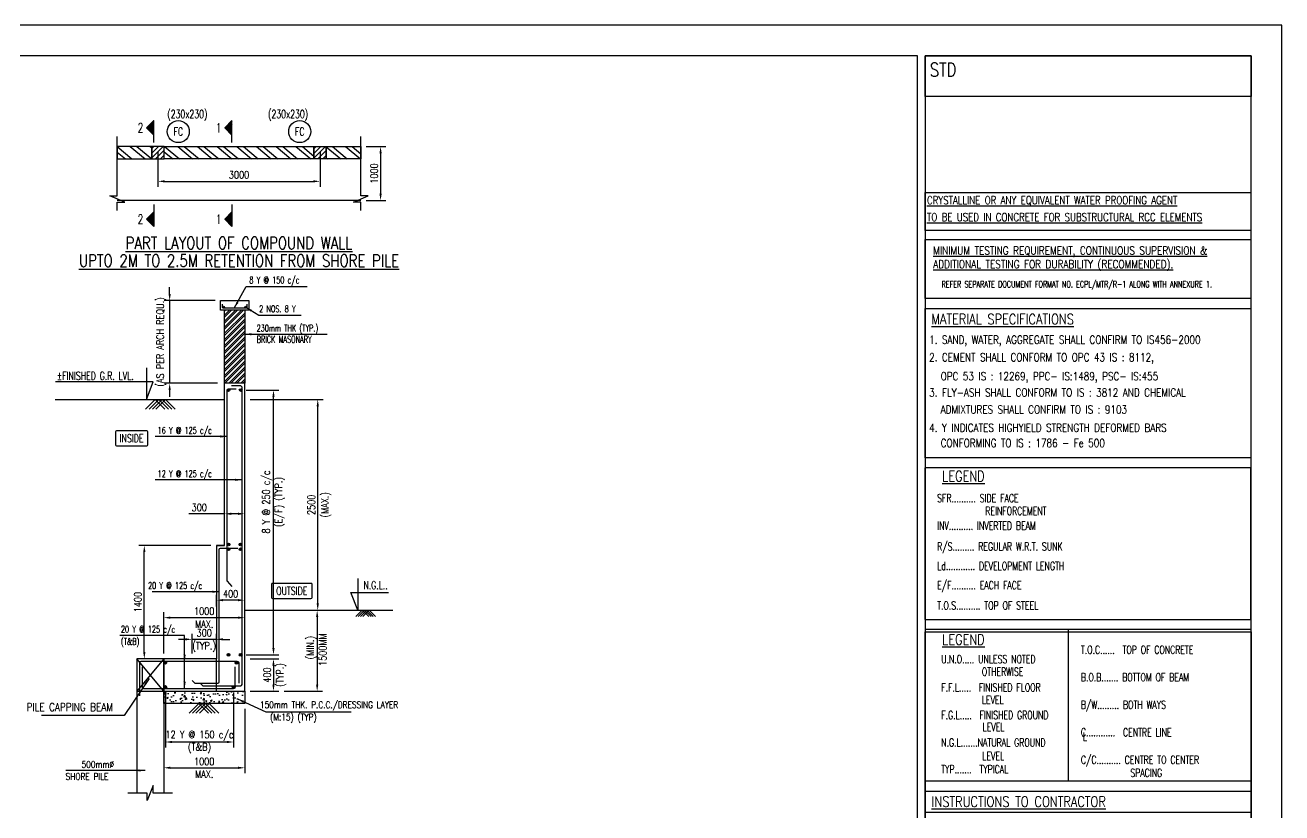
# Model space of a CAD drawing. Extents: x 324505 to 1272425, y -526289 to -156124.
# Drawn here: x 1091453 to 1137978, y -295434 to -266277 of the extents above; entities that cross this region are included whole.
import ezdxf
from ezdxf.enums import TextEntityAlignment as Align
from ezdxf.lldxf.tags import DXFTag

# ---------------------------------------------------------------- set-up
doc = ezdxf.new("R2010")
doc.units = 0
doc.header["$LTSCALE"] = 500
doc.header["$MEASUREMENT"] = 0
doc.header["$PDMODE"] = 35
doc.header["$PDSIZE"] = -15
doc.layers.get('DEFPOINTS').update_dxf_attribs({"color": 4})
for name, color, linetype in [('DIM1', 5, 'Continuous'), ('NO. BEAM', 3, 'Continuous'), ('notes', 1, 'Continuous'), ('S- PILE CAP', 4, 'Continuous'), ('S-BRECK LINE', 8, 'Continuous'), ('S-COLUMN', 1, 'Continuous'), ('S-COLUMN CIRCLE', 9, 'Continuous'), ('S-COLUMN HATCH', 8, 'Continuous'), ('S-COLUMN NO', 2, 'Continuous'), ('S-CONCRET LINE', 4, 'Continuous'), ('S-DIM-1', 5, 'Continuous'), ('S-FOOTING', 4, 'Continuous'), ('S-HATCH', 253, 'Continuous'), ('S-LEVEL SECTION', 3, 'Continuous'), ('S-PCC', 9, 'Continuous'), ('S-REINFORCEMENT', 6, 'Continuous'), ('S-RETAINING WALL', 6, 'Continuous'), ('S-SECTION MARK', 1, 'Continuous'), ('S-TEXT-1', 4, 'Continuous'), ('S-TITIL', 6, 'Continuous'), ('s_TITILE', 9, 'Continuous'), ('TITLE', 4, 'Continuous')]:
    doc.layers.add(name, color=color, linetype=linetype)
doc.layers.add('HEADING-TXT', color=1, linetype='Continuous', lineweight=25)
doc.styles.add('ROMANS', font='simplex.shx', dxfattribs={"width": 0.8, "height": 275, "bigfont": 'bigfont.shx'})
tags = doc.linetypes.add('HIDDEN', pattern=[0.375, 0.25, -0.125]).pattern_tags.tags
tags[6:7] = [DXFTag(74, 4), DXFTag(75, 0), DXFTag(340, '0'), DXFTag(46, 1.0), DXFTag(50, 0.0), DXFTag(44, 0.0), DXFTag(45, 0.0)]
tags[4:5] = [DXFTag(74, 4), DXFTag(75, 0), DXFTag(340, '0'), DXFTag(46, 1.0), DXFTag(50, 0.0), DXFTag(44, 0.0), DXFTag(45, 0.0)]
doc.dimstyles.new('dim100', dxfattribs={"dimtxt": 250, "dimasz": 250, "dimexe": 200, "dimexo": 200, "dimgap": 100, "dimtad": 1, "dimdec": 0, "dimzin": 0, "dimdsep": 46, "dimtxsty": 'ROMANS', "dimcen": 0, "dimclrd": 5, "dimclre": 5, "dimclrt": 4, "dimadec": 0, "dimazin": 0, "dimtfac": 1, "dimtdec": 0, "dimtix": 1, "dimtofl": 0, "dimtmove": 2, "dimatfit": 3, "dimfxl": 0, "dimtolj": 1, "dimtzin": 0, "dimlwd": -1, "dimlwe": -1, "dimarcsym": 0})
doc.dimstyles.new('dim33.33', dxfattribs={"dimtxt": 250, "dimasz": 250, "dimexe": 200, "dimexo": 200, "dimgap": 100, "dimtad": 1, "dimdec": 0, "dimlfac": 0.333331, "dimzin": 0, "dimdsep": 46, "dimtxsty": 'ROMANS', "dimcen": 0, "dimclrd": 5, "dimclre": 5, "dimclrt": 4, "dimadec": 0, "dimazin": 0, "dimtfac": 1, "dimtdec": 0, "dimtix": 1, "dimtofl": 0, "dimtmove": 2, "dimatfit": 3, "dimfxl": 0, "dimtolj": 1, "dimtzin": 0, "dimlwd": -1, "dimlwe": -1, "dimarcsym": 0})
doc.dimstyles.new('dim50', dxfattribs={"dimtxt": 250, "dimasz": 250, "dimexe": 200, "dimexo": 200, "dimgap": 100, "dimtad": 1, "dimdec": 0, "dimlfac": 0.5, "dimzin": 0, "dimdsep": 46, "dimtxsty": 'ROMANS', "dimcen": 0, "dimclrd": 5, "dimclre": 5, "dimclrt": 4, "dimadec": 0, "dimazin": 0, "dimtfac": 1, "dimtdec": 0, "dimtix": 1, "dimtofl": 0, "dimtmove": 2, "dimatfit": 3, "dimfxl": 0, "dimtolj": 1, "dimtzin": 0, "dimlwd": -1, "dimlwe": -1, "dimarcsym": 0})
pattern_1 = [(45, (-17220643.48, 1131815.26), (-88.38834765, 88.38834765), [])]

# ---------------------------------------------------------------- blocks, each defined once
blk = doc.blocks.new('*D809')
at = {"layer": 'DEFPOINTS', "color": 0}
for p in [(1096372, -270769, -1), (1102372, -270769, -1), (1102372, -272059)]:
    blk.add_point(p, dxfattribs=at)
at = {"layer": 'S-TEXT-1', "color": 5}
for p, q in [((1096372, -270969), (1096372, -272259)), ((1102372, -270969), (1102372, -272259)), ((1096622, -272059), (1102122, -272059))]:
    blk.add_line(p, q, dxfattribs=at)
for points in [[(1096622, -272017), (1096622, -272100), (1096372, -272059)], [(1102122, -272017), (1102122, -272100), (1102372, -272059)]]:
    blk.add_solid(points, dxfattribs=at)
at = {"layer": 'S-TEXT-1', "color": 4, "insert": (1099372, -271821), "char_height": 275, "attachment_point": 5, "style": 'ROMANS'}
blk.add_mtext('\\A1;3000', dxfattribs=at)
blk = doc.blocks.new('*D810')
at = {"layer": 'DEFPOINTS', "color": 0}
for p in [(1103880, -270769, -1), (1103880, -272769, -1), (1104612, -272769)]:
    blk.add_point(p, dxfattribs=at)
at = {"layer": 'S-TEXT-1', "color": 5}
for p, q in [((1104080, -270769), (1104812, -270769)), ((1104612, -271019), (1104612, -272519)), ((1104080, -272769), (1104812, -272769))]:
    blk.add_line(p, q, dxfattribs=at)
for points in [[(1104570, -271019), (1104653, -271019), (1104612, -270769)], [(1104570, -272519), (1104653, -272519), (1104612, -272769)]]:
    blk.add_solid(points, dxfattribs=at)
at = {"layer": 'S-TEXT-1', "color": 4, "insert": (1104374, -271769), "char_height": 275, "attachment_point": 5, "rotation": 90, "style": 'ROMANS'}
blk.add_mtext('\\A1;1000', dxfattribs=at)
blk = doc.blocks.new('*D811')
at = {"layer": 'DEFPOINTS', "color": 0}
for p in [(1099433, -279783, 0), (1100647, -279783), (1099433, -289583, 0)]:
    blk.add_point(p, dxfattribs=at)
at = {"layer": 'S-DIM-1', "color": 5}
for p, q in [((1099633, -279783), (1100847, -279783)), ((1099633, -289583), (1100847, -289583))]:
    blk.add_line(p, q, dxfattribs=at)
at = {"layer": 'S-DIM-1', "color": 5, "lineweight": -3}
blk.add_line((1100647, -289333), (1100647, -280033), dxfattribs=at)
at = {"layer": 'S-DIM-1', "color": 5}
for points in [[(1100606, -280033), (1100689, -280033), (1100647, -279783)], [(1100606, -289333), (1100689, -289333), (1100647, -289583)]]:
    blk.add_solid(points, dxfattribs=at)
at = {"layer": 'S-DIM-1', "color": 4, "insert": (1100647, -283927), "char_height": 275, "attachment_point": 5, "rotation": 90, "style": 'ROMANS'}
blk.add_mtext('\\A1;{8 Y @ 250 c/c\\P(E/F) (TYP.)}', dxfattribs=at)
blk = doc.blocks.new('*D812')
at = {"layer": 'DEFPOINTS', "color": 0}
for p in [(1099583, -289733), (1099583, -290933), (1100647, -290933)]:
    blk.add_point(p, dxfattribs=at)
at = {"layer": 'S-DIM-1', "color": 5}
for p, q in [((1099783, -289733), (1100847, -289733)), ((1099783, -290933), (1100847, -290933))]:
    blk.add_line(p, q, dxfattribs=at)
at = {"layer": 'S-DIM-1', "color": 5, "lineweight": -3}
blk.add_line((1100647, -289983), (1100647, -290683), dxfattribs=at)
at = {"layer": 'S-DIM-1', "color": 5}
for points in [[(1100606, -289983), (1100689, -289983), (1100647, -289733)], [(1100606, -290683), (1100689, -290683), (1100647, -290933)]]:
    blk.add_solid(points, dxfattribs=at)
at = {"layer": 'S-DIM-1', "color": 4, "char_height": 275, "rotation": 90, "style": 'ROMANS'}
for s, insert, attachment_point in [('\\A1;400', (1100547, -290333), 8), ('\\A1;(TYP.)', (1100747, -290333), 2)]:
    blk.add_mtext(s, dxfattribs=dict(at, insert=insert, attachment_point=attachment_point))
blk = doc.blocks.new('*D813')
at = {"layer": 'DEFPOINTS', "color": 0}
for p in [(1096644, -290775, -19), (1099173, -290783, -19), (1099173, -292810)]:
    blk.add_point(p, dxfattribs=at)
at = {"layer": 'S-DIM-1', "color": 5}
for p, q in [((1096644, -290975), (1096644, -293010)), ((1099173, -290983), (1099173, -293010)), ((1096894, -292810), (1098923, -292810))]:
    blk.add_line(p, q, dxfattribs=at)
for points in [[(1096894, -292769), (1096894, -292852), (1096644, -292810)], [(1098923, -292769), (1098923, -292852), (1099173, -292810)]]:
    blk.add_solid(points, dxfattribs=at)
at = {"layer": 'S-DIM-1', "color": 4, "insert": (1097908, -292810), "char_height": 275, "attachment_point": 5, "style": 'ROMANS'}
blk.add_mtext('\\A1;12 Y @ 150 c/c\\P(T&B)', dxfattribs=at)
blk = doc.blocks.new('*D814')
at = {"layer": 'DEFPOINTS', "color": 0}
for p in [(1096583, -291383, -19), (1099583, -291383, -19), (1099583, -293766)]:
    blk.add_point(p, dxfattribs=at)
at = {"layer": 'S-RETAINING WALL', "color": 5}
for p, q in [((1096583, -291583), (1096583, -293966)), ((1099583, -291583), (1099583, -293966)), ((1096833, -293766), (1099333, -293766))]:
    blk.add_line(p, q, dxfattribs=at)
for points in [[(1096833, -293724), (1096833, -293808), (1096583, -293766)], [(1099333, -293724), (1099333, -293808), (1099583, -293766)]]:
    blk.add_solid(points, dxfattribs=at)
at = {"layer": 'S-RETAINING WALL', "color": 4, "char_height": 275, "style": 'ROMANS'}
for s, insert, attachment_point in [('\\A1;{1000', (1098083, -293666), 8), ('\\A1;MAX.}', (1098083, -293866), 2)]:
    blk.add_mtext(s, dxfattribs=dict(at, insert=insert, attachment_point=attachment_point))
blk = doc.blocks.new('*D815')
at = {"layer": 'DEFPOINTS', "color": 0}
for p in [(1099583, -280133), (1102285, -280133), (1101793, -287933)]:
    blk.add_point(p, dxfattribs=at)
at = {"layer": 'S-DIM-1', "color": 5}
for p, q in [((1099783, -280133), (1102485, -280133)), ((1101993, -287933), (1102485, -287933))]:
    blk.add_line(p, q, dxfattribs=at)
at = {"layer": 'S-DIM-1', "color": 5, "lineweight": -3}
blk.add_line((1102285, -287683), (1102285, -280383), dxfattribs=at)
at = {"layer": 'S-DIM-1', "color": 5}
for points in [[(1102244, -280383), (1102327, -280383), (1102285, -280133)], [(1102244, -287683), (1102327, -287683), (1102285, -287933)]]:
    blk.add_solid(points, dxfattribs=at)
at = {"layer": 'S-DIM-1', "color": 4, "char_height": 275, "attachment_point": 5, "rotation": 90, "style": 'ROMANS'}
for s, insert in [('\\A1;2500', (1102048, -284033)), ('\\A1;(MAX.)', (1102595, -284033))]:
    blk.add_mtext(s, dxfattribs=dict(at, insert=insert))
blk = doc.blocks.new('*D816')
at = {"layer": 'DEFPOINTS', "color": 0}
for p in [(1097633, -289011), (1097633, -289733), (1098533, -289606)]:
    blk.add_point(p, dxfattribs=at)
at = {"layer": 'S-DIM-1', "color": 5}
for p, q in [((1097633, -289533), (1097633, -288811)), ((1098533, -289406), (1098533, -288811))]:
    blk.add_line(p, q, dxfattribs=at)
at = {"layer": 'S-DIM-1', "color": 5, "lineweight": -3}
for p, q in [((1097383, -289011), (1097133, -289011)), ((1098533, -289011), (1097633, -289011)), ((1098783, -289011), (1099033, -289011))]:
    blk.add_line(p, q, dxfattribs=at)
at = {"layer": 'S-DIM-1', "color": 5}
for points in [[(1097383, -288970), (1097383, -289053), (1097633, -289011)], [(1098783, -288970), (1098783, -289053), (1098533, -289011)]]:
    blk.add_solid(points, dxfattribs=at)
at = {"layer": 'S-DIM-1', "color": 4, "char_height": 275, "style": 'ROMANS'}
for s, insert, attachment_point in [('\\A1;300', (1098083, -288911), 8), ('\\A1;(TYP.)', (1098083, -289111), 2)]:
    blk.add_mtext(s, dxfattribs=dict(at, insert=insert, attachment_point=attachment_point))
blk = doc.blocks.new('*D817')
at = {"layer": 'DEFPOINTS', "color": 0}
for p in [(1101737, -287933), (1100847, -290933), (1102265, -290933)]:
    blk.add_point(p, dxfattribs=at)
at = {"layer": 'S-DIM-1', "color": 5}
for p, q in [((1101937, -287933), (1102465, -287933)), ((1101047, -290933), (1102465, -290933))]:
    blk.add_line(p, q, dxfattribs=at)
at = {"layer": 'S-DIM-1', "color": 5, "lineweight": -3}
blk.add_line((1102265, -288183), (1102265, -290683), dxfattribs=at)
at = {"layer": 'S-DIM-1', "color": 5}
for points in [[(1102223, -288183), (1102306, -288183), (1102265, -287933)], [(1102223, -290683), (1102306, -290683), (1102265, -290933)]]:
    blk.add_solid(points, dxfattribs=at)
at = {"layer": 'S-DIM-1', "color": 4, "insert": (1102238, -289394), "char_height": 275, "attachment_point": 5, "rotation": 90, "style": 'ROMANS'}
blk.add_mtext('\\A1;{ (MIN.)\\P1500MM }', dxfattribs=at)
blk = doc.blocks.new('*D818')
at = {"layer": 'DEFPOINTS', "color": 0}
for p in [(1098833, -284364), (1098833, -284795, -19), (1099583, -284795, -19)]:
    blk.add_point(p, dxfattribs=at)
at = {"layer": 'S-DIM-1', "color": 5}
for p, q in [((1098833, -284595), (1098833, -284164)), ((1099583, -284595), (1099583, -284164))]:
    blk.add_line(p, q, dxfattribs=at)
at = {"layer": 'S-DIM-1', "color": 5, "lineweight": -3}
for p, q in [((1098833, -284364), (1097515, -284364)), ((1099333, -284364), (1099083, -284364))]:
    blk.add_line(p, q, dxfattribs=at)
at = {"layer": 'S-DIM-1', "color": 5}
for points in [[(1099083, -284323), (1099083, -284406), (1098833, -284364)], [(1099333, -284323), (1099333, -284406), (1099583, -284364)]]:
    blk.add_solid(points, dxfattribs=at)
at = {"layer": 'S-DIM-1', "color": 4, "insert": (1097898, -284127), "char_height": 275, "attachment_point": 5, "style": 'ROMANS'}
blk.add_mtext('\\A1;300', dxfattribs=at)
blk = doc.blocks.new('*D819')
at = {"layer": 'DEFPOINTS', "color": 0}
for p in [(1098683, -276473), (1096804, -279533), (1098773, -279533)]:
    blk.add_point(p, dxfattribs=at)
at = {"layer": 'S-DIM-1', "color": 5, "lineweight": -3}
for p, q in [((1096804, -276223), (1096804, -275973)), ((1096804, -276473), (1096804, -279533)), ((1096804, -279783), (1096804, -280033))]:
    blk.add_line(p, q, dxfattribs=at)
at = {"layer": 'S-DIM-1', "color": 5}
for p, q in [((1098483, -276473), (1096604, -276473)), ((1098573, -279533), (1096604, -279533))]:
    blk.add_line(p, q, dxfattribs=at)
for points in [[(1096763, -276223), (1096846, -276223), (1096804, -276473)], [(1096763, -279783), (1096846, -279783), (1096804, -279533)]]:
    blk.add_solid(points, dxfattribs=at)
at = {"layer": 'S-DIM-1', "color": 4, "insert": (1096495, -278003), "char_height": 275, "attachment_point": 5, "rotation": 90, "style": 'ROMANS'}
blk.add_mtext('\\A1;(AS PER ARCH REQU.)', dxfattribs=at)
blk = doc.blocks.new('*D820')
at = {"layer": 'DEFPOINTS', "color": 0}
for p in [(1096583, -288209), (1099583, -288310, -8), (1096583, -289733, -8)]:
    blk.add_point(p, dxfattribs=at)
at = {"layer": 'S-DIM-1', "color": 5}
for p, q in [((1096583, -289533), (1096583, -288009)), ((1099583, -288110), (1099583, -288009))]:
    blk.add_line(p, q, dxfattribs=at)
at = {"layer": 'S-DIM-1', "color": 5, "lineweight": -3}
blk.add_line((1099333, -288209), (1096833, -288209), dxfattribs=at)
at = {"layer": 'S-DIM-1', "color": 5}
for points in [[(1096833, -288167), (1096833, -288251), (1096583, -288209)], [(1099333, -288167), (1099333, -288251), (1099583, -288209)]]:
    blk.add_solid(points, dxfattribs=at)
at = {"layer": 'S-DIM-1', "color": 4, "char_height": 275, "attachment_point": 5, "style": 'ROMANS'}
for s, insert in [('\\A1;{\\Fsimplex.shx|c1;1000', (1098083, -287971)), ('\\A1;MAX.}', (1098083, -288446))]:
    blk.add_mtext(s, dxfattribs=dict(at, insert=insert))
blk = doc.blocks.new('*D773')
at = {"layer": 'DEFPOINTS', "color": 0}
for p in [(1098533, -287561), (1098533, -287992, -19), (1099583, -287992)]:
    blk.add_point(p, dxfattribs=at)
at = {"layer": 'S-DIM-1', "color": 5}
for p, q in [((1098533, -287792), (1098533, -287361)), ((1099583, -287792), (1099583, -287361))]:
    blk.add_line(p, q, dxfattribs=at)
at = {"layer": 'S-DIM-1', "color": 5, "lineweight": -3}
blk.add_line((1099333, -287561), (1098783, -287561), dxfattribs=at)
at = {"layer": 'S-DIM-1', "color": 5}
for points in [[(1098783, -287519), (1098783, -287603), (1098533, -287561)], [(1099333, -287519), (1099333, -287603), (1099583, -287561)]]:
    blk.add_solid(points, dxfattribs=at)
at = {"layer": 'S-DIM-1', "color": 4, "insert": (1099058, -287324), "char_height": 275, "attachment_point": 5, "style": 'ROMANS'}
blk.add_mtext('\\A1;400', dxfattribs=at)
blk = doc.blocks.new('*D775')
at = {"layer": 'DEFPOINTS', "color": 0}
for p in [(1095865, -285532), (1098533, -285532, 0), (1097633, -289733, 0)]:
    blk.add_point(p, dxfattribs=at)
at = {"layer": 'S-DIM-1', "color": 5}
for p, q in [((1098333, -285532), (1095665, -285532)), ((1097433, -289733), (1095665, -289733))]:
    blk.add_line(p, q, dxfattribs=at)
at = {"layer": 'S-DIM-1', "color": 5, "lineweight": -3}
blk.add_line((1095865, -289483), (1095865, -285782), dxfattribs=at)
at = {"layer": 'S-DIM-1', "color": 5}
for points in [[(1095824, -285782), (1095907, -285782), (1095865, -285532)], [(1095824, -289483), (1095907, -289483), (1095865, -289733)]]:
    blk.add_solid(points, dxfattribs=at)
at = {"layer": 'S-DIM-1', "color": 4, "insert": (1095628, -287633), "char_height": 275, "attachment_point": 5, "rotation": 90, "style": 'ROMANS'}
blk.add_mtext('\\A1;1400', dxfattribs=at)
blk = doc.blocks.new('zw$155A')
at = {"layer": 'DIM1', "color": 7}
for points in [[(78700, 53637), (87191, 53637), (87191, 52650), (78700, 52650)], [(78700, 52414), (87191, 52414), (87191, 50881), (78700, 50881)], [(78700, 50618), (87190, 50618), (87190, 46725), (78700, 46725)], [(87190, 46462), (78700, 46462), (78700, 42515), (87190, 42515)], [(87204, 42252), (78700, 42252), (78700, 38305), (87204, 38305)], [(78700, 38042), (87200, 38042), (87200, 32869), (78700, 32869)]]:
    blk.add_lwpolyline(points, close=True, dxfattribs=at)
at = {"layer": 's_TITILE', "color": 7}
blk.add_lwpolyline([(0, 0), (88000, 0), (88000, 58000), (0, 58000)], close=True, dxfattribs=at)
at = {"layer": 's_TITILE', "color": 1}
for points in [[(1300, 800), (78500, 800), (78500, 57200), (1300, 57200)], [(78700, 57200), (87200, 57200), (87200, 56143), (78700, 56143)], [(87200, 57200), (78700, 57200), (78700, 800), (87200, 800)]]:
    blk.add_lwpolyline(points, close=True, dxfattribs=at)
at = {"layer": 'TITLE', "color": 0}
for p, q in [((78700, 42515), (78700, 46462)), ((82436, 38305), (82436, 42252))]:
    blk.add_line(p, q, dxfattribs=at)
at = {"layer": 'HEADING-TXT', "color": 6, "style": 'ROMANS'}
for s, height, width, p in [('%%UCRYSTALLINE OR ANY EQUIVALENT WATER PROOFING AGENT', 211.2, 0.78, (78751, 53332)), ('%%UTO BE USED IN CONCRETE FOR SUBSTRUCTURAL RCC ELEMENTS', 211.2, 0.78, (78751, 52892)), ('%%UMATERIAL SPECIFICATIONS', 271.54, 0.8, (78865, 50204)), ('%%ULEGEND', 271.5, 0.8, (79148, 46111)), ('%%ULEGEND', 271.5, 0.8, (79148, 41854)), ('%%UINSTRUCTIONS TO CONTRACTOR', 271.54, 0.8, (78870, 37629))]:
    blk.add_text(s, height=height, dxfattribs=dict(at, width=width)).set_placement(p)
at = {"layer": 'HEADING-TXT', "color": 6, "insert": (78913, 52232), "char_height": 212.411, "width": 8037.04, "attachment_point": 1, "style": 'ROMANS'}
blk.add_mtext('{\\LMINIMUM TESTING REQUIREMENT, CONTINUOUS \\Fsimplex.shx,bigfont.shx;SUPERVISION & ADDITIONAL TESTING \\Fsimplex.shx,bigfont.shx;FOR DURABILITY (RECOMMENDED).}', dxfattribs=at)
at = {"layer": 'notes', "color": 4, "style": 'ROMANS'}
for s, height, width, p in [('REFER SEPARATE DOCUMENT FORMAT NO. ECPL/MTR/R-1 ALONG WITH ANNEXURE 1.', 165.21, 0.7, (79131, 51167)), ('1. SAND, WATER, AGGREGATE SHALL CONFIRM TO IS456-2000', 211.2, 0.8, (78807, 49698)), ('2. CEMENT SHALL CONFORM TO OPC 43 IS : 8112,', 211.2, 0.8, (78807, 49239)), ('OPC 53 IS : 12269, PPC- IS:1489, PSC- IS:455  ', 211.2, 0.8, (79107, 48745)), ('3. FLY-ASH SHALL CONFORM TO IS : 3812 AND CHEMICAL ', 211.2, 0.8, (78807, 48321)), ('ADMIXTURES SHALL CONFIRM TO IS : 9103', 211.2, 0.8, (79107, 47878)), ('4. Y INDICATES HIGHYIELD STRENGTH DEFORMED BARS', 211.2, 0.8, (78807, 47403)), ('CONFORMING TO IS : 1786 - Fe 500', 211.2, 0.8, (79107, 47005)), ('SFR.......... SIDE FACE', 211.2, 0.7, (79016, 45568)), ('REINFORCEMENT', 211.2, 0.7, (80271, 45235)), ('INV.......... INVERTED BEAM', 211.2, 0.7, (79016, 44851)), ('R/S......... REGULAR W.R.T. SUNK', 211.2, 0.7, (79016, 44309)), ('Ld............ DEVELOPMENT LENGTH', 211.2, 0.7, (79016, 43801)), ('E/F.......... EACH FACE', 211.2, 0.7, (79016, 43299)), ('T.O.S.......... TOP OF STEEL', 211.2, 0.7, (79016, 42772)), ('T.O.C......  TOP OF CONCRETE', 211.2, 0.7, (82763, 41618)), ('U.N.O..... UNLESS NOTED', 211.2, 0.7, (79122, 41374)), ('OTHERWISE', 211.2, 0.7, (80181, 41046)), ('B.O.B....... BOTTOM OF BEAM', 211.2, 0.7, (82763, 40901)), ('F.F.L.....  FINISHED FLOOR', 211.2, 0.7, (79122, 40634)), ('LEVEL', 211.2, 0.7, (80181, 40312)), ('B/W......... BOTH WAYS', 211.2, 0.7, (82763, 40184)), ('F.G.L.....  FINISHED GROUND', 211.2, 0.7, (79122, 39917)), ('LEVEL', 211.2, 0.7, (80200, 39606)), ('C............  CENTRE LINE', 211.2, 0.7, (82763, 39467)), ('N.G.L.......NATURAL GROUND', 211.2, 0.7, (79122, 39200)), ('L', 211, 0.7, (82814, 39353)), ('LEVEL', 211.2, 0.7, (80193, 38849)), ('C/C.......... CENTRE TO CENTER', 211.2, 0.7, (82763, 38750)), ('TYP.......  TYPICAL', 211.2, 0.7, (79122, 38507)), ('SPACING', 211.2, 0.7, (84051, 38412))]:
    blk.add_text(s, height=height, dxfattribs=dict(at, width=width)).set_placement(p)

msp = doc.modelspace()

# ---------------------------------------------------------------- hatches: boundary and pattern name
at = {"layer": 'S-COLUMN HATCH'}
h = msp.add_hatch(dxfattribs=at)
h.set_pattern_fill('ANSI31', color=256, scale=1000, angle=360, style=0)
h.set_pattern_definition(pattern_1)
h.paths.add_polyline_path([(1096141.523, -271228.841), (1096601.523, -271228.841), (1096601.523, -270768.841), (1096141.523, -270768.841)])
h = msp.add_hatch(dxfattribs=at)
h.set_pattern_fill('ANSI31', color=256, scale=1000, angle=360, style=0)
h.set_pattern_definition(pattern_1)
h.paths.add_polyline_path([(1102601.523, -271228.841), (1102141.523, -271228.841), (1102141.523, -270768.841), (1102601.523, -270768.841)])
at = {"layer": 'S-HATCH'}
h = msp.add_hatch(dxfattribs=at)
h.set_pattern_fill('ANSI32', color=256, scale=1250, angle=275, style=0)
h.set_pattern_definition([(320, (-15335116.55, 837462.46), (301.306692, 359.083333), []), (320, (-15335097.3, 837242.33), (301.306692, 359.083333), [])])
h.paths.add_polyline_path([(1096141.523, -271228.841), (1096141.523, -270768.841), (1094863.529, -270768.841), (1094863.529, -271228.841)])
h = msp.add_hatch(dxfattribs=at)
h.set_pattern_fill('ANSI32', color=256, scale=1250, angle=275, style=0)
h.set_pattern_definition([(320, (-15336279.54, 837462.46), (301.306692, 359.083333), []), (320, (-15336260.3, 837242.33), (301.306692, 359.083333), [])])
h.paths.add_polyline_path([(1096601.523, -271228.841), (1096601.523, -270768.841), (1102141.523, -270768.841), (1102141.523, -271228.841)])
h = msp.add_hatch(dxfattribs=at)
h.set_pattern_fill('ANSI32', color=256, scale=1250, angle=275, style=0)
h.set_pattern_definition([(320, (-15340273.5, 837462.46), (301.306692, 359.083333), []), (320, (-15340254.24, 837242.33), (301.306692, 359.083333), [])])
h.paths.add_polyline_path([(1102601.523, -271228.841), (1102601.523, -270768.841), (1103879.517, -270768.841), (1103879.517, -271228.841)])
h = msp.add_hatch(dxfattribs=at)
h.set_pattern_fill('ANSI32', color=256, scale=420, style=0)
h.set_pattern_definition([(45, (-7582948.73, 121588.22), (-111.369318, 111.369318), []), (45, (-7582874.48, 121588.22), (-111.369318, 111.369318), [])])
h.paths.add_polyline_path([(1098832.81, -279532.922), (1099582.81, -279532.922), (1099582.81, -276832.922), (1098832.81, -276832.922)])
at = {"layer": 'S-PCC', "linetype": 'ByBlock'}
h = msp.add_hatch(dxfattribs=at)
h.set_pattern_fill('AR-CONC,_O', color=256, scale=66.666667)
h.set_pattern_definition([(50, (-16002684.6, 120394.3), (478.173455, -41.834757), [50, -550]), (355, (-16002684.6, 120394.3), (-92.500889, 501.461422), [40, -440]), (100.4514445, (-16002644.77, 120390.8), (385.672564, 459.626661), [42.493461, -467.428075]), (46.1842, (-16002684.6, 120527.63), (711.49422, -110.346187), [75, -825]), (96.6356355, (-16002625.3, 120518.44), (623.107964, 649.4124), [63.740228, -701.142507]), (351.184164, (-16002684.6, 120527.6), (623.107963, 649.4124), [60, -660]), (21, (-16002617.95, 120494.3), (397.938035, -268.412594), [50, -550]), (326, (-16002617.95, 120494.3), (162.210221, 483.433363), [40, -440]), (71.4514447, (-16002584.8, 120471.93), (560.148251, 215.020769), [42.49346, -467.428075]), (37.5, (-16002684.62, 120394.3), (8.1065702, 221.9292359), [0, -434.6666667, 0, -446.6666667, 0, -441.6666667]), (7.5, (-16002684.62, 120394.3), (175.3796916, 262.9411413), [0, -254.6666667, 0, -424.6666667, 0, -168.3333333]), (327.5, (-16002833.28, 120394.3), (355.8816241, -15.0365812), [0, -166.6666667, 0, -520, 0, -690]), (317.5, (-16002899.95, 120394.3), (388.7907796, 66.736655), [0, -216.6666667, 0, -345.3333333, 0, -490])])
h.paths.add_polyline_path([(1096582.81, -291382.922), (1096582.81, -290932.922), (1099582.81, -290932.922), (1099582.81, -291382.922)])
at = {"layer": 'S-SECTION MARK'}
h = msp.add_hatch(dxfattribs=at)
h.set_pattern_fill('ANSI31', color=256, scale=172.406964, angle=270, style=0)
h.set_pattern_definition([(315, (1094373.67, -194366.69), (15.2387667, 15.2387667), [])])
h.paths.add_polyline_path([(1095945.518, -270077.848), (1096212.648, -269805.983), (1096212.648, -270349.713)])
h = msp.add_hatch(dxfattribs=at)
h.set_pattern_fill('ANSI31', color=256, scale=172.406964, angle=270, style=0)
h.set_pattern_definition([(315, (1097268.977, -194366.69), (15.2387667, 15.2387667), [])])
h.paths.add_polyline_path([(1098840.826, -270077.848), (1099107.955, -269805.983), (1099107.955, -270349.713)])
h = msp.add_hatch(dxfattribs=at)
h.set_pattern_fill('ANSI31', color=256, scale=172.406964, angle=270, style=0)
h.set_pattern_definition([(315, (1094373.67, -195676.69), (15.2387667, 15.2387667), [])])
h.paths.add_polyline_path([(1095945.518, -273459.833), (1096212.648, -273731.699), (1096212.648, -273187.968)])
h = msp.add_hatch(dxfattribs=at)
h.set_pattern_fill('ANSI31', color=256, scale=172.406964, angle=270, style=0)
h.set_pattern_definition([(315, (1097268.977, -195676.69), (15.2387667, 15.2387667), [])])
h.paths.add_polyline_path([(1098840.826, -273459.833), (1099107.955, -273731.699), (1099107.955, -273187.968)])

# ---------------------------------------------------------------- linework, layer by layer
at = {"color": 1}
msp.add_line((1099582.81, -287932.922, -0.168), (1105068.094, -287932.922, -0.168), dxfattribs=at)
at = {"layer": 'NO. BEAM', "color": 7, "elevation": -0.168}
for points in [[(1095954.228, -281287.984), (1094834.228, -281287.984, 0.414213562), (1094794.228, -281327.984), (1094794.228, -281807.984, 0.414213562), (1094834.228, -281847.984), (1095954.228, -281847.984, 0.414213562), (1095994.228, -281807.984), (1095994.228, -281327.984, 0.414213562)], [(1102035.357, -286938.574), (1100615.357, -286938.574, 0.414213562), (1100575.357, -286978.574), (1100575.357, -287458.574, 0.414213562), (1100615.357, -287498.574), (1102035.357, -287498.574, 0.414213562), (1102075.357, -287458.574), (1102075.357, -286978.574, 0.414213562)]]:
    msp.add_lwpolyline(points, format="xyb", close=True, dxfattribs=at)
at = {"layer": 'S- PILE CAP', "color": 8, "linetype": 'HIDDEN', "ltscale": 1500}
msp.add_line((1098532.81, -290932.922, -0.168), (1098532.81, -289732.922, -0.168), dxfattribs=at)
at = {"layer": 'S-BRECK LINE', "elevation": -0.168}
for points in [[(1094863.529, -273143.841), (1094863.529, -272825.91), (1095138.277, -272825.91), (1094588.781, -272600.279), (1094863.529, -272600.279), (1094863.529, -270393.841)], [(1103879.517, -273143.841), (1103879.517, -272825.91), (1103604.769, -272825.91), (1104154.265, -272600.279), (1103879.517, -272600.279), (1103879.517, -270393.841)], [(1096907.81, -294701.505), (1096195.625, -294701.505), (1096195.625, -294426.757), (1095969.994, -294976.253), (1095969.994, -294701.505), (1095257.81, -294701.505)]]:
    msp.add_lwpolyline(points, dxfattribs=at)
at = {"layer": 'S-COLUMN', "color": 4}
msp.add_line((1098832.81, -279493.918, -0.168), (1098832.81, -276832.922, -0.168), dxfattribs=at)
at = {"layer": 'S-COLUMN', "elevation": -0.168}
for points in [[(1096141.523, -271228.841), (1096601.523, -271228.841), (1096601.523, -270768.841), (1096141.523, -270768.841)], [(1102601.523, -271228.841), (1102141.523, -271228.841), (1102141.523, -270768.841), (1102601.523, -270768.841)]]:
    msp.add_lwpolyline(points, close=True, dxfattribs=at)
at = {"layer": 'S-COLUMN', "color": 4, "elevation": -0.168}
for points in [[(1098832.81, -279532.922), (1098832.81, -276832.922)], [(1099582.81, -276832.922), (1099582.81, -279532.922)]]:
    msp.add_lwpolyline(points, dxfattribs=at)
at = {"layer": 'S-COLUMN CIRCLE', "color": 8}
for p, q in [((1096582.81, -290932.922, -0.168), (1095582.81, -289732.922, -0.168)), ((1096582.81, -289732.922, -0.168), (1095582.81, -290932.922, -0.168))]:
    msp.add_line(p, q, dxfattribs=at)
at = {"layer": 'S-COLUMN CIRCLE'}
for centre in [(1097124.048, -270216.366, -0.168), (1101618.998, -270216.366, -0.168)]:
    msp.add_circle(centre, 407.525, dxfattribs=at)
at = {"layer": 'S-CONCRET LINE'}
msp.add_line((1103879.517, -272768.841, -0.168), (1094863.529, -272768.841, -0.168), dxfattribs=at)
for points, elevation in [([(1096141.523, -271228.841), (1096141.523, -270768.841), (1094863.529, -270768.841), (1094863.529, -271228.841)], -0.168), ([(1096601.523, -271228.841), (1096601.523, -270768.841), (1102141.523, -270768.841), (1102141.523, -271228.841)], -0.168), ([(1102601.523, -271228.841), (1102601.523, -270768.841), (1103879.517, -270768.841), (1103879.517, -271228.841)], -0.168), ([(1098682.81, -276832.922), (1098682.81, -276472.922), (1099732.81, -276472.922), (1099732.81, -276832.922)], -0.168), ([(1124768.084, -288734.141), (1136841.948, -288734.141), (1136841.948, -295422.846), (1124768.084, -295422.846)], 0)]:
    msp.add_lwpolyline(points, close=True, dxfattribs=dict(at, elevation=elevation))
at = {"layer": 'S-FOOTING', "elevation": -0.168}
msp.add_lwpolyline([(1098532.81, -289732.922), (1096582.81, -289732.922), (1096582.81, -290932.922), (1099582.81, -290932.922)], dxfattribs=at)
at = {"layer": 'S-LEVEL SECTION'}
msp.add_line((1092563.637, -280132.922, -0.168), (1098832.81, -280132.922, -0.168), dxfattribs=at)
at = {"layer": 'S-LEVEL SECTION', "elevation": -0.168}
for points in [[(1095944.157, -278962.522), (1095944.157, -280132.922), (1096194.157, -279482.922), (1092583.528, -279482.922)], [(1103766.09, -286762.522), (1103766.09, -287932.922), (1103516.09, -287282.922), (1104909.821, -287282.922)]]:
    msp.add_lwpolyline(points, dxfattribs=at)
at = {"layer": 'S-PCC', "elevation": -0.168}
for points in [[(1095913.885, -280490.895), (1096271.857, -280132.922), (1096629.83, -280490.895)], [(1096040.447, -280490.895), (1096398.42, -280132.922), (1096756.393, -280490.895)], [(1096167.01, -280490.895), (1096524.982, -280132.922), (1096882.955, -280490.895)], [(1096293.572, -280490.895), (1096651.545, -280132.922), (1097009.518, -280490.895)], [(1104173.599, -288171.571), (1103934.95, -287932.922), (1103696.302, -288171.571)], [(1104257.974, -288171.571), (1104019.325, -287932.922), (1103780.677, -288171.571)], [(1104342.349, -288171.571), (1104103.7, -287932.922), (1103865.052, -288171.571)], [(1104426.724, -288171.571), (1104188.075, -287932.922), (1103949.427, -288171.571)], [(1098239.185, -291740.895), (1097881.212, -291382.922), (1097523.24, -291740.895)], [(1098365.748, -291740.895), (1098007.775, -291382.922), (1097649.802, -291740.895)], [(1098492.31, -291740.895), (1098134.337, -291382.922), (1097776.365, -291740.895)], [(1098618.873, -291740.895), (1098260.9, -291382.922), (1097902.927, -291740.895)]]:
    msp.add_lwpolyline(points, dxfattribs=at)
msp.add_lwpolyline([(1096582.81, -291382.922), (1096582.81, -290932.922), (1099582.81, -290932.922), (1099582.81, -291382.922)], close=True, dxfattribs=at)
at = {"layer": 'S-REINFORCEMENT', "color": 5, "ltscale": 10}
msp.add_line((1098932.81, -286859.309, -0.168), (1099104.175, -287054.211), dxfattribs=at)
at = {"layer": 'S-REINFORCEMENT', "color": 5, "elevation": -0.168}
msp.add_lwpolyline([(1099657.81, -276607.922), (1099657.81, -276720.422, -0.414213562), (1099620.31, -276757.922), (1098795.31, -276757.922, -0.414213562), (1098757.81, -276720.422), (1098757.81, -276607.922)], format="xyb", dxfattribs=at)
at = {"layer": 'S-REINFORCEMENT', "color": 5, "const_width": 37.5, "elevation": -0.168}
for points in [[(1098776.56, -276720.422, 1), (1098814.06, -276720.422, 1)], [(1099639.06, -276720.422, -1), (1099601.56, -276720.422, -1)]]:
    msp.add_lwpolyline(points, format="xyb", close=True, dxfattribs=at)
at = {"layer": 'S-REINFORCEMENT', "color": 5, "ltscale": 10}
for points, elevation in [([(1097932.81, -290632.922), (1098032.81, -290732.922), (1099432.81, -290732.922, 0.414213562), (1099482.81, -290682.922), (1099482.81, -279682.922, 0.414213562), (1099432.81, -279632.922), (1099092.81, -279632.922)], -0.168), ([(1098932.81, -286859.309), (1098932.81, -279782.922, -0.414213562), (1098982.81, -279732.922), (1099262.81, -279732.922)], -0.168), ([(1097632.81, -290532.922), (1097732.81, -290632.922), (1098582.81, -290632.922, 0.414213562), (1098632.81, -290582.922), (1098632.81, -285682.369, -0.414213562), (1098682.81, -285632.369), (1099325.943, -285632.369)], -19.585), ([(1099382.81, -290632.922), (1099382.81, -289882.922, 0.242400153), (1099272.81, -289832.922), (1095732.81, -289832.922, 0.414213562), (1095682.81, -289882.922), (1095682.81, -291098.124)], -0.168), ([(1095782.81, -290032.922), (1095782.81, -290782.922, 0.414213562), (1095832.809, -290832.922), (1099172.81, -290832.922, 0.414213562), (1099222.81, -290782.922), (1099222.81, -290032.922)], -0.168)]:
    msp.add_lwpolyline(points, format="xyb", dxfattribs=dict(at, elevation=elevation))
at = {"layer": 'S-REINFORCEMENT', "color": 5, "ltscale": 10, "const_width": 50, "elevation": -0.168}
for points in [[(1098957.81, -279782.922, 1), (1099007.81, -279782.922, 1)], [(1099407.81, -279782.922, 1), (1099457.81, -279782.922, 1)], [(1098957.81, -285496.931, 1), (1099007.81, -285496.931, 1)], [(1098957.81, -285678.098, 1), (1099007.81, -285678.098, 1)], [(1099404.449, -285496.931, -1), (1099454.449, -285496.931, -1)], [(1099404.449, -285678.945, 1), (1099454.449, -285678.945, 1)], [(1096668.589, -289875.194, 1), (1096618.589, -289875.194, 1)], [(1098957.81, -289582.921, 1), (1099007.81, -289582.921, 1)], [(1099247.81, -289882.922, -0.454545455), (1099357.81, -289882.922, -0.454545455)], [(1099407.81, -289582.921, 1), (1099457.81, -289582.921, 1)], [(1096668.589, -290775.194, -1), (1096618.589, -290775.194, -1)], [(1099197.81, -290782.922, -1), (1099147.81, -290782.922, -1)]]:
    msp.add_lwpolyline(points, format="xyb", close=True, dxfattribs=at)
at = {"layer": 'S-REINFORCEMENT', "color": 5}
for centre in [(1098795.31, -276720.422, -0.168), (1099620.31, -276720.422, -0.168)]:
    msp.add_circle(centre, 37.5, dxfattribs=at)
at = {"layer": 'S-REINFORCEMENT', "color": 5, "ltscale": 10}
for centre in [(1098982.81, -279782.922, -0.168), (1099432.81, -279782.922, -0.168), (1098982.81, -285496.931, -0.168), (1098982.81, -285678.098, -0.168), (1099429.449, -285496.931, -0.168), (1099429.449, -285678.945, -0.168), (1096643.589, -289875.194, -0.168), (1098982.81, -289582.921, -0.168), (1099272.81, -289882.922, -0.168), (1099432.81, -289582.921, -0.168), (1096643.589, -290775.194, -0.168), (1099172.81, -290782.922, -0.168)]:
    msp.add_circle(centre, 50, dxfattribs=at)
at = {"layer": 'S-RETAINING WALL', "color": 4}
for p, q in [((1099582.81, -279532.922, -0.168), (1098832.81, -279532.922, -0.168)), ((1098532.81, -285532.405, -0.168), (1098832.81, -285532.23, -0.168)), ((1098832.81, -285532.405, -0.168), (1098532.81, -285532.405, -0.168)), ((1098532.81, -285532.405, -0.168), (1098532.81, -289732.922, -0.168)), ((1095582.81, -290932.922, -0.168), (1095582.81, -294696.795, -0.168)), ((1096582.81, -290932.922, -0.168), (1096582.81, -294706.215, -0.168))]:
    msp.add_line(p, q, dxfattribs=at)
at = {"layer": 'S-RETAINING WALL', "color": 4, "elevation": -0.168}
for points in [[(1098832.81, -285532.405), (1098832.81, -279532.922)], [(1099582.81, -290932.922), (1099582.81, -279532.922)]]:
    msp.add_lwpolyline(points, dxfattribs=at)
msp.add_lwpolyline([(1095582.81, -290932.922), (1096582.81, -290932.922), (1096582.81, -289732.922), (1095582.81, -289732.922)], close=True, dxfattribs=at)
at = {"layer": 'S-SECTION MARK'}
for p, q in [((1095945.518, -270077.848, -0.168), (1096212.648, -269805.983, -0.168)), ((1096212.648, -270618.841, -0.168), (1096212.648, -269805.983, -0.168)), ((1098840.826, -270077.848, -0.168), (1099107.955, -269805.983, -0.168)), ((1099107.955, -270618.841, -0.168), (1099107.955, -269805.983, -0.168)), ((1096212.648, -270349.713, -0.168), (1095945.518, -270077.848, -0.168)), ((1099107.955, -270349.713, -0.168), (1098840.826, -270077.848, -0.168)), ((1096212.648, -272918.841, -0.168), (1096212.648, -273731.699, -0.168)), ((1099107.955, -272918.841, -0.168), (1099107.955, -273731.699, -0.168)), ((1096212.648, -273187.968, -0.168), (1095945.518, -273459.833, -0.168)), ((1095945.518, -273459.833, -0.168), (1096212.648, -273731.699, -0.168)), ((1099107.955, -273187.968, -0.168), (1098840.826, -273459.833, -0.168)), ((1098840.826, -273459.833, -0.168), (1099107.955, -273731.699, -0.168))]:
    msp.add_line(p, q, dxfattribs=at)

# ---------------------------------------------------------------- block references
at = {"xscale": 1.420454545454545, "yscale": 1.420454545454545, "zscale": 1.420454545454545}
msp.add_blockref('zw$155A', (1012978.311, -348663.35), dxfattribs=at)

# ---------------------------------------------------------------- texts
at = {"layer": 'S-COLUMN NO', "style": 'ROMANS', "width": 0.7}
for p in [(1096716.523, -269566.366, -0.168), (1100446.523, -269566.366, -0.168)]:
    msp.add_text('(230x230)', height=300, dxfattribs=at).set_placement(p, align=Align.MIDDLE_LEFT)
for p in [(1097124.048, -270216.366, -0.168), (1101618.998, -270216.366, -0.168)]:
    msp.add_text('FC', height=300, dxfattribs=at).set_placement(p, align=Align.MIDDLE)
at = {"layer": 'S-LEVEL SECTION', "style": 'ROMANS', "width": 0.7}
for s, p in [('%%PFINISHED G.R. LVL.', (1092630.291, -279257.922, -0.168)), ('N.G.L..', (1103975.557, -287005.369, 29.089))]:
    msp.add_text(s, height=300, dxfattribs=at).set_placement(p, align=Align.MIDDLE_LEFT)
at = {"layer": 'S-SECTION MARK', "style": 'ROMANS', "width": 0.7}
for s, p in [('2', (1095722.736, -270076.486, -0.168)), ('1', (1098618.043, -270076.486, -0.168)), ('2', (1095722.736, -273461.195, -0.168)), ('1', (1098618.043, -273461.195, -0.168))]:
    msp.add_text(s, height=350, dxfattribs=at).set_placement(p, align=Align.MIDDLE)
at = {"layer": 'S-TEXT-1', "style": 'ROMANS'}
for s, height, width, p in [('8 Y @ 150 c/c', 250, 0.7, (1099753.31, -275712.167, -0.168)), ('2 NOS. 8 Y', 250, 0.7, (1100118.144, -276778.051, -0.168)), ('230mm THK (TYP.)', 250, 0.7, (1100026.144, -277492.42, -0.168)), ('BRICK MASONARY', 250, 0.7, (1100026.144, -277906.706, -0.168)), ('16 Y @ 125 c/c', 250, 0.7, (1096360.85, -281277.24, -0.168)), ('12 Y @ 125 c/c', 250, 0.7, (1096360.85, -282882.31, -0.168)), ('20 Y @ 125 c/c', 250, 0.7, (1096004.781, -287021.552, -0.168)), ('20 Y @ 125 c/c', 250, 0.7, (1095000.904, -288638.302, -0.168)), ('(T&B)', 250, 0.7, (1095000.904, -289088.302, -0.168)), ('PILE CAPPING BEAM', 300, 0.8, (1091506.196, -291517.681, -2063872.381)), ('150mm THK. P.C.C./DRESSING LAYER', 250, 0.8, (1100148.725, -291433.354, 189.419)), ('(M:15) (TYP)', 250, 0.8, (1100524.482, -291888.208, 189.419)), ('500mm%%C', 250, 0.8, (1093544.452, -293640.099, -344211.772)), (' SHORE PILE', 250, 0.8, (1092815.544, -294088.1, -344211.772))]:
    msp.add_text(s, height=height, dxfattribs=dict(at, width=width)).set_placement(p, align=Align.MIDDLE_LEFT)
at = {"layer": 'S-TITIL', "style": 'ROMANS', "width": 0.8}
for s, p in [('%%UPART LAYOUT OF COMPOUND WALL', (1099371.523, -274341.262, -0.168)), ('%%UUPTO 2M TO 2.5M RETENTION FROM SHORE PILE', (1099371.523, -274995.045, -0.168))]:
    msp.add_text(s, height=450, dxfattribs=at).set_placement(p, align=Align.MIDDLE_CENTER)
at = {"layer": 'TITLE', "color": 2, "style": 'ROMANS', "width": 0.8}
msp.add_text('STD', height=497.1591, dxfattribs=at).set_placement((1124949.896, -267924.345), align=Align.MIDDLE_LEFT)
at = {"layer": 'TITLE', "color": 2, "style": 'ROMANS', "width": 0.7}
for s, p in [('INSIDE', (1095394.228, -281567.984, -0.168)), ('OUTSIDE', (1101325.357, -287218.574, -0.168))]:
    msp.add_text(s, height=300, dxfattribs=at).set_placement(p, align=Align.MIDDLE_CENTER)

# ---------------------------------------------------------------- dimensions: what is measured, and where the dimension line sits
at = {"layer": 'S-DIM-1'}
for base, p1, p2, angle, text, override, picture, middle in [((1096804.31, -279532.922, -0.168), (1098682.81, -276472.922, -0.168), (1098772.81, -279532.922, -0.168), 90, '(AS PER ARCH REQU.)', {"dimtofl": 1, "dimtmove": 0, "dimlwd": 65533}, '*D819', (1096494.786, -278002.922, -0.168)), ((1102285.318, -280132.922, -0.168), (1101792.511, -287932.922, -0.168), (1099582.81, -280132.922, -0.168), 270, '2500\\X(MAX.)', {"dimtxt": 250, "dimasz": 250, "dimtxsty": 'ROMANS', "dimtofl": 1, "dimtmove": 0, "dimlwd": 65533}, '*D815', (1102285.318, -284032.922, -0.168)), ((1097632.81, -289011.219, -0.168), (1098532.81, -289606.118, -0.168), (1097632.81, -289732.922, -0.168), 180, '<>\\X(TYP.)', {"dimtxt": 250, "dimasz": 250, "dimtofl": 1, "dimtmove": 0, "dimlwd": 65533}, '*D816', (1098082.81, -289011.219, -0.168)), ((1100647.441, -290932.922, -0.168), (1099582.81, -289732.922, -0.168), (1099582.81, -290932.922, -0.168), 90, '<>\\X(TYP.)', {"dimtxt": 250, "dimasz": 250, "dimtofl": 1, "dimtmove": 0, "dimlwd": 65533}, '*D812', (1100647.441, -290332.922, -0.168))]:
    dim = msp.add_linear_dim(base=base, p1=p1, p2=p2, angle=angle, text=text, dimstyle='dim33.33', override=override, dxfattribs=at)
    dim.commit()
    dim.dimension.update_dxf_attribs({"geometry": picture, "text_midpoint": middle})
for base, p1, p2, text, override, picture, middle in [((1100647.441, -279782.922, -0.168), (1099432.81, -289582.921, -0.168), (1099432.81, -279782.922, -0.168), '{8 Y @ 250 c/c\\X(E/F) (TYP.)}', {"dimtxt": 250, "dimasz": 250, "dimtxsty": 'ROMANS', "dimtofl": 1, "dimtmove": 0, "dimlwd": 65533}, '*D811', (1100647.441, -283926.989, -0.168)), ((1102264.801, -290932.922, -0.168), (1101737.296, -287932.922, -0.168), (1100847.441, -290932.922, -0.168), '{ (MIN.)\\P1500MM }', {"dimtxsty": 'ROMANS', "dimtofl": 1, "dimtmove": 1, "dimlwd": 65533}, '*D817', (1102730.87, -289394.006, -0.168))]:
    dim = msp.add_linear_dim(base=base, p1=p1, p2=p2, angle=90, text=text, dimstyle='dim33.33', override=override, dxfattribs=at)
    dim.commit()
    dim.dimension.update_dxf_attribs({"geometry": picture, "text_midpoint": middle, "dimtype": 160})
for base, p1, p2, text, override, picture, middle in [((1098832.81, -284364.419, 19.249), (1099582.81, -284795.232, -0.168), (1098832.81, -284795.232, -0.168), '300', {"dimtofl": 1, "dimtmove": 0, "dimlwd": 65533}, '*D818', (1097897.549, -284364.419, 19.249)), ((1098532.81, -287561.145, -0.168), (1099582.81, -287991.958, -0.168), (1098532.81, -287991.958, -19.585), '400', {"dimtxsty": 'ROMANS', "dimtofl": 1, "dimtmove": 0, "dimlwd": 65533}, '*D773', (1099057.81, -287561.145, -0.168)), ((1099172.81, -292810.235, 19.249), (1096643.589, -290775.194, -0.168), (1099172.81, -290782.922, -0.168), '12 Y @ 150 c/c\\X(T&B)', {"dimtxt": 250, "dimasz": 250, "dimtxsty": 'ROMANS', "dimtmove": 0}, '*D813', (1097908.199, -292810.235, 19.249))]:
    dim = msp.add_linear_dim(base=base, p1=p1, p2=p2, text=text, dimstyle='dim33.33', override=override, dxfattribs=at)
    dim.commit()
    dim.dimension.update_dxf_attribs({"geometry": picture, "text_midpoint": middle, "dimtype": 160})
dim = msp.add_linear_dim(base=(1095865.356, -285532.405), p1=(1097632.81, -289732.922, -0.168), p2=(1098532.81, -285532.405, -0.168), angle=90, dimstyle='dim33.33', override={"dimtofl": 1, "dimtmove": 0, "dimlwd": 65533}, dxfattribs=at)
dim.commit()
dim.dimension.update_dxf_attribs({"geometry": '*D775', "text_midpoint": (1095627.856, -287632.664)})
dim = msp.add_linear_dim(base=(1096582.81, -288208.894, 8.156), p1=(1099582.81, -288310.333, -0.168), p2=(1096582.81, -289732.922, -0.168), text='{\\Fsimplex.shx|c1;<>\\XMAX.}', dimstyle='dim33.33', override={"dimtxsty": 'ROMANS', "dimtofl": 1, "dimtmove": 0, "dimlwd": 65533}, dxfattribs=at)
dim.commit()
dim.dimension.update_dxf_attribs({"geometry": '*D820', "text_midpoint": (1098082.81, -288208.894, 8.156)})
at = {"layer": 'S-RETAINING WALL', "color": 4}
dim = msp.add_linear_dim(base=(1099582.81, -293765.98, 19.249), p1=(1096582.81, -291382.922, -0.168), p2=(1099582.81, -291382.922, -0.168), text='{<>\\XMAX.}', dimstyle='dim33.33', override={"dimtxt": 250, "dimasz": 250, "dimtxsty": 'ROMANS', "dimtmove": 0}, dxfattribs=at)
dim.commit()
dim.dimension.update_dxf_attribs({"geometry": '*D814', "text_midpoint": (1098082.81, -293765.98, 19.249)})
at = {"layer": 'S-TEXT-1', "color": 5}
dim = msp.add_linear_dim(base=(1102371.523, -272058.808, 1.086), p1=(1096371.523, -270768.841, -0.168), p2=(1102371.523, -270768.841, -0.168), dimstyle='dim50', dxfattribs=at)
dim.commit()
dim.dimension.update_dxf_attribs({"geometry": '*D809', "text_midpoint": (1099371.523, -271821.308, 1.086)})
dim = msp.add_linear_dim(base=(1104611.556, -272768.841, 1.086), p1=(1103879.517, -270768.841, -0.168), p2=(1103879.517, -272768.841, -0.168), angle=270, dimstyle='dim50', dxfattribs=at)
dim.commit()
dim.dimension.update_dxf_attribs({"geometry": '*D810', "text_midpoint": (1104374.056, -271768.841, 1.086)})

# ---------------------------------------------------------------- leaders
for points, override in [([(1097356.576, -289832.922, -0.168), (1097356.576, -288863.302, -0.168), (1094955.829, -288863.302, -0.168)], {"dimtad": 0, "dimarcsym": 1}), ([(1097356.576, -290832.922, -0.168), (1097356.576, -288863.302, -0.168), (1094955.829, -288863.302, -0.168)], {"dimgap": 100, "dimtad": 0, "dimarcsym": 1})]:
    msp.add_leader(points, dimstyle='dim100', override=override)
at = {"layer": 'S-DIM-1'}
for points, dimstyle in [([(1099192.31, -276757.922, -0.168), (1099633.31, -275952.167, -0.168), (1101898.879, -275952.167, -0.168)], 'dim33.33'), ([(1099620.31, -276720.422, -0.168), (1100099.379, -277018.051, -0.168), (1101666.75, -277018.051, -0.168)], 'dim33.33'), ([(1099582.81, -277717.42, -0.168), (1102629.006, -277717.42, -0.168)], 'dim100'), ([(1098931.733, -281502.24, -0.168), (1096272.279, -281502.24, -0.168)], 'dim100'), ([(1099481.733, -283107.31, -0.168), (1096272.279, -283107.31, -0.168)], 'dim100'), ([(1098632.81, -287249.939, -0.168), (1096153.023, -287246.552, -0.168)], 'dim100'), ([(1096041.188, -290458.976, -2063872.381), (1095114.018, -291825.681, -2063872.381), (1092057.782, -291825.681, -2063872.381)], 'dim100'), ([(1099312.31, -291214.466, -0.168), (1100368.81, -291699.922, -0.168), (1103517.734, -291699.922, -0.168)], 'dim100')]:
    msp.add_leader(points, dimstyle=dimstyle, dxfattribs=at)
msp.add_leader([(1095901.038, -293864.1, -344211.772), (1092960.646, -293864.1, -344211.772)], dimstyle='dim100', override={"dimasz": 250}, dxfattribs=at)

doc.saveas('drawing.dxf')
